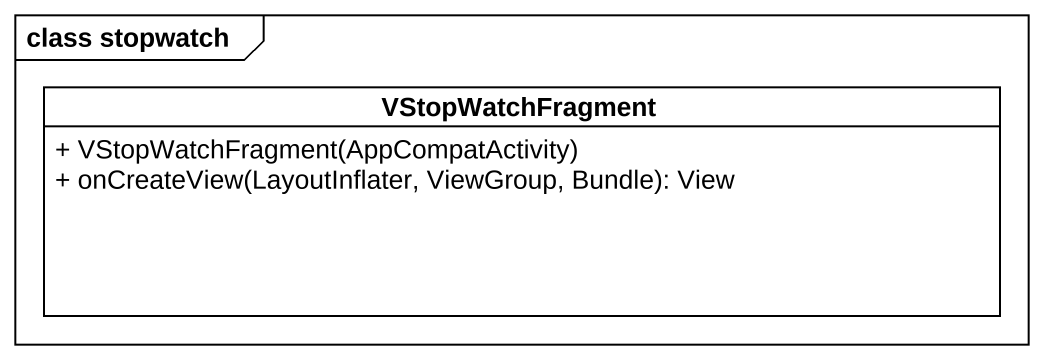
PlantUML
@startuml
mainframe class stopwatch
hide circle
hide empty members
skinparam classAttributeIconSize 0
class VStopWatchFragment {
  + VStopWatchFragment(AppCompatActivity)
  + onCreateView(LayoutInflater, ViewGroup, Bundle): View
}
@enduml
